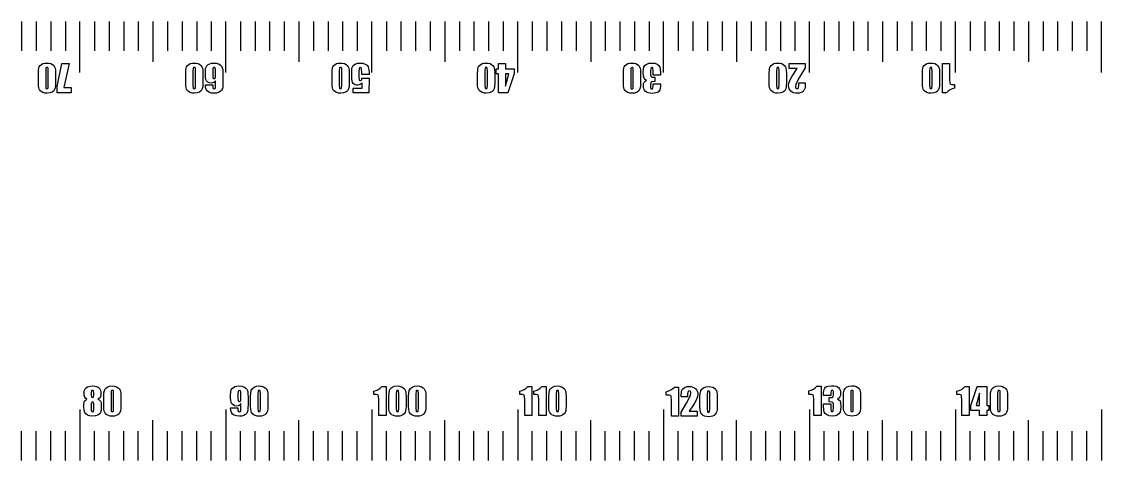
# Model space of a CAD drawing. Header units: metres. Extents: x 0 to 150, y 74 to 105.
# Drawn here: x 76 to 150, y 74.5 to 104.6 of the extents above; entities that cross this region are included whole.
import ezdxf

# ---------------------------------------------------------------- set-up
doc = ezdxf.new("R2010")
doc.units = ezdxf.units.M

msp = doc.modelspace()

# ---------------------------------------------------------------- linework, layer by layer
at = {"layer": '10#2'}
for points in [[(137.729, 100.384, 0.01), (137.729, 101.051, 0.01), (137.735, 101.248, 0.01), (137.754, 101.382, 0.01), (137.792, 101.483, 0.01), (137.856, 101.576, 0.01), (137.942, 101.654, 0.01), (138.044, 101.706, 0.01), (138.16, 101.736, 0.01), (138.29, 101.746, 0.01), (138.454, 101.735, 0.01), (138.587, 101.704, 0.01), (138.694, 101.651, 0.01), (138.776, 101.575, 0.01), (138.837, 101.485, 0.01), (138.876, 101.39, 0.01), (138.899, 101.265, 0.01), (138.906, 101.082, 0.01), (138.906, 100.384, 0.01), (138.894, 100.143, 0.01), (138.859, 99.972, 0.01), (138.788, 99.848, 0.01), (138.67, 99.752, 0.01), (138.513, 99.69, 0.01), (138.327, 99.669, 0.01), (138.171, 99.683, 0.01), (138.033, 99.726, 0.01), (137.919, 99.79, 0.01), (137.839, 99.867, 0.01), (137.785, 99.955, 0.01), (137.752, 100.053, 0.01), (137.735, 100.188, 0.01), (137.729, 100.384, 0.01)], [(138.228, 100.216, 0.01), (138.243, 100.017, 0.01), (138.269, 99.987, 0.01), (138.316, 99.977, 0.01), (138.362, 99.987, 0.01), (138.389, 100.019, 0.01), (138.407, 100.216, 0.01), (138.407, 101.192, 0.01), (138.39, 101.402, 0.01), (138.364, 101.429, 0.01), (138.318, 101.438, 0.01), (138.272, 101.427, 0.01), (138.245, 101.396, 0.01), (138.228, 101.207, 0.01), (138.228, 100.216, 0.01)], [(139.1, 99.707, 0.01), (139.1, 101.707, 0.01), (139.599, 101.707, 0.01), (139.599, 100.635, 0.01), (139.61, 100.356, 0.01), (139.631, 100.315, 0.01), (139.671, 100.285, 0.01), (139.752, 100.267, 0.01), (139.894, 100.261, 0.01), (139.944, 100.261, 0.01), (139.944, 100.027, 0.01), (139.774, 99.978, 0.01), (139.625, 99.908, 0.01), (139.499, 99.818, 0.01), (139.394, 99.707, 0.01), (139.1, 99.707, 0.01)]]:
    msp.add_polyline3d(points, dxfattribs=at)
at = {"layer": '100'}
for points in [[(100.973, 79.559, 0.01), (100.973, 77.559, 0.01), (100.474, 77.559, 0.01), (100.474, 78.632, 0.01), (100.463, 78.911, 0.01), (100.442, 78.952, 0.01), (100.402, 78.982, 0.01), (100.321, 79, 0.01), (100.179, 79.006, 0.01), (100.129, 79.006, 0.01), (100.129, 79.239, 0.01), (100.299, 79.288, 0.01), (100.448, 79.358, 0.01), (100.574, 79.449, 0.01), (100.679, 79.559, 0.01), (100.973, 79.559, 0.01)], [(102.344, 78.882, 0.01), (102.344, 78.215, 0.01), (102.338, 78.019, 0.01), (102.319, 77.884, 0.01), (102.281, 77.784, 0.01), (102.217, 77.69, 0.01), (102.131, 77.613, 0.01), (102.029, 77.561, 0.01), (101.913, 77.531, 0.01), (101.783, 77.521, 0.01), (101.619, 77.531, 0.01), (101.486, 77.563, 0.01), (101.379, 77.615, 0.01), (101.297, 77.692, 0.01), (101.236, 77.782, 0.01), (101.197, 77.876, 0.01), (101.174, 78.002, 0.01), (101.167, 78.185, 0.01), (101.167, 78.882, 0.01), (101.179, 79.123, 0.01), (101.214, 79.295, 0.01), (101.286, 79.419, 0.01), (101.403, 79.515, 0.01), (101.56, 79.577, 0.01), (101.746, 79.598, 0.01), (101.902, 79.583, 0.01), (102.04, 79.54, 0.01), (102.154, 79.477, 0.01), (102.234, 79.4, 0.01), (102.288, 79.312, 0.01), (102.321, 79.214, 0.01), (102.338, 79.079, 0.01), (102.344, 78.882, 0.01)], [(101.845, 79.05, 0.01), (101.83, 79.25, 0.01), (101.804, 79.28, 0.01), (101.757, 79.29, 0.01), (101.711, 79.279, 0.01), (101.684, 79.248, 0.01), (101.666, 79.05, 0.01), (101.666, 78.075, 0.01), (101.683, 77.865, 0.01), (101.709, 77.838, 0.01), (101.755, 77.829, 0.01), (101.801, 77.839, 0.01), (101.828, 77.871, 0.01), (101.845, 78.06, 0.01), (101.845, 79.05, 0.01)], [(103.701, 78.882, 0.01), (103.701, 78.215, 0.01), (103.694, 78.019, 0.01), (103.676, 77.884, 0.01), (103.638, 77.784, 0.01), (103.573, 77.69, 0.01), (103.487, 77.613, 0.01), (103.386, 77.561, 0.01), (103.269, 77.531, 0.01), (103.14, 77.521, 0.01), (102.976, 77.531, 0.01), (102.842, 77.563, 0.01), (102.735, 77.615, 0.01), (102.653, 77.692, 0.01), (102.593, 77.782, 0.01), (102.553, 77.876, 0.01), (102.531, 78.002, 0.01), (102.523, 78.185, 0.01), (102.523, 78.882, 0.01), (102.535, 79.123, 0.01), (102.571, 79.295, 0.01), (102.642, 79.419, 0.01), (102.76, 79.515, 0.01), (102.916, 79.577, 0.01), (103.103, 79.598, 0.01), (103.258, 79.583, 0.01), (103.397, 79.54, 0.01), (103.51, 79.477, 0.01), (103.591, 79.4, 0.01), (103.645, 79.312, 0.01), (103.678, 79.214, 0.01), (103.695, 79.079, 0.01), (103.701, 78.882, 0.01)], [(103.202, 79.05, 0.01), (103.186, 79.25, 0.01), (103.16, 79.28, 0.01), (103.114, 79.29, 0.01), (103.068, 79.279, 0.01), (103.04, 79.248, 0.01), (103.022, 79.05, 0.01), (103.022, 78.075, 0.01), (103.039, 77.865, 0.01), (103.065, 77.838, 0.01), (103.111, 77.829, 0.01), (103.157, 77.839, 0.01), (103.184, 77.871, 0.01), (103.202, 78.06, 0.01), (103.202, 79.05, 0.01)]]:
    msp.add_polyline3d(points, dxfattribs=at)
at = {"layer": '110'}
for points in [[(110.978, 79.559, 0.01), (110.978, 77.559, 0.01), (110.479, 77.559, 0.01), (110.479, 78.632, 0.01), (110.468, 78.911, 0.01), (110.447, 78.952, 0.01), (110.406, 78.982, 0.01), (110.326, 79, 0.01), (110.183, 79.006, 0.01), (110.134, 79.006, 0.01), (110.134, 79.239, 0.01), (110.304, 79.288, 0.01), (110.452, 79.358, 0.01), (110.579, 79.449, 0.01), (110.684, 79.559, 0.01), (110.978, 79.559, 0.01)], [(111.941, 79.559, 0.01), (111.941, 77.559, 0.01), (111.442, 77.559, 0.01), (111.442, 78.632, 0.01), (111.431, 78.911, 0.01), (111.41, 78.952, 0.01), (111.37, 78.982, 0.01), (111.289, 79, 0.01), (111.147, 79.006, 0.01), (111.098, 79.006, 0.01), (111.098, 79.239, 0.01), (111.268, 79.288, 0.01), (111.416, 79.358, 0.01), (111.542, 79.449, 0.01), (111.647, 79.559, 0.01), (111.941, 79.559, 0.01)], [(113.312, 78.882, 0.01), (113.312, 78.215, 0.01), (113.306, 78.019, 0.01), (113.288, 77.884, 0.01), (113.25, 77.784, 0.01), (113.185, 77.69, 0.01), (113.099, 77.613, 0.01), (112.997, 77.561, 0.01), (112.881, 77.531, 0.01), (112.752, 77.521, 0.01), (112.588, 77.531, 0.01), (112.454, 77.563, 0.01), (112.347, 77.615, 0.01), (112.265, 77.692, 0.01), (112.205, 77.782, 0.01), (112.165, 77.876, 0.01), (112.143, 78.002, 0.01), (112.135, 78.185, 0.01), (112.135, 78.882, 0.01), (112.147, 79.123, 0.01), (112.183, 79.295, 0.01), (112.254, 79.419, 0.01), (112.372, 79.515, 0.01), (112.528, 79.577, 0.01), (112.715, 79.598, 0.01), (112.87, 79.583, 0.01), (113.009, 79.54, 0.01), (113.122, 79.477, 0.01), (113.203, 79.4, 0.01), (113.256, 79.312, 0.01), (113.29, 79.214, 0.01), (113.307, 79.079, 0.01), (113.312, 78.882, 0.01)], [(112.813, 79.05, 0.01), (112.798, 79.25, 0.01), (112.772, 79.28, 0.01), (112.726, 79.29, 0.01), (112.68, 79.279, 0.01), (112.652, 79.248, 0.01), (112.634, 79.05, 0.01), (112.634, 78.075, 0.01), (112.651, 77.865, 0.01), (112.677, 77.838, 0.01), (112.723, 77.829, 0.01), (112.769, 77.839, 0.01), (112.796, 77.871, 0.01), (112.813, 78.06, 0.01), (112.813, 79.05, 0.01)]]:
    msp.add_polyline3d(points, dxfattribs=at)
at = {"layer": '120'}
for points in [[(121.027, 79.521, 0.01), (121.027, 77.521, 0.01), (120.528, 77.521, 0.01), (120.528, 78.593, 0.01), (120.517, 78.873, 0.01), (120.496, 78.914, 0.01), (120.456, 78.944, 0.01), (120.375, 78.962, 0.01), (120.233, 78.968, 0.01), (120.183, 78.968, 0.01), (120.183, 79.201, 0.01), (120.353, 79.25, 0.01), (120.502, 79.32, 0.01), (120.628, 79.41, 0.01), (120.733, 79.521, 0.01), (121.027, 79.521, 0.01)], [(122.297, 77.862, 0.01), (122.297, 77.521, 0.01), (121.199, 77.521, 0.01), (121.199, 77.807, 0.01), (121.588, 78.452, 0.01), (121.779, 78.794, 0.01), (121.848, 78.963, 0.01), (121.871, 79.09, 0.01), (121.864, 79.161, 0.01), (121.843, 79.212, 0.01), (121.808, 79.242, 0.01), (121.758, 79.252, 0.01), (121.709, 79.241, 0.01), (121.674, 79.207, 0.01), (121.653, 79.141, 0.01), (121.646, 79.031, 0.01), (121.646, 78.84, 0.01), (121.199, 78.84, 0.01), (121.199, 78.913, 0.01), (121.216, 79.178, 0.01), (121.246, 79.275, 0.01), (121.301, 79.369, 0.01), (121.379, 79.452, 0.01), (121.478, 79.511, 0.01), (121.597, 79.547, 0.01), (121.738, 79.559, 0.01), (121.878, 79.55, 0.01), (122, 79.523, 0.01), (122.103, 79.476, 0.01), (122.189, 79.412, 0.01), (122.255, 79.333, 0.01), (122.303, 79.245, 0.01), (122.332, 79.146, 0.01), (122.341, 79.038, 0.01), (122.32, 78.861, 0.01), (122.255, 78.675, 0.01), (122.086, 78.376, 0.01), (121.75, 77.862, 0.01), (122.297, 77.862, 0.01)], [(123.668, 78.844, 0.01), (123.668, 78.177, 0.01), (123.662, 77.981, 0.01), (123.643, 77.846, 0.01), (123.605, 77.746, 0.01), (123.541, 77.652, 0.01), (123.455, 77.575, 0.01), (123.353, 77.522, 0.01), (123.237, 77.493, 0.01), (123.107, 77.483, 0.01), (122.943, 77.493, 0.01), (122.809, 77.524, 0.01), (122.703, 77.577, 0.01), (122.62, 77.653, 0.01), (122.56, 77.743, 0.01), (122.52, 77.838, 0.01), (122.498, 77.964, 0.01), (122.491, 78.146, 0.01), (122.491, 78.844, 0.01), (122.503, 79.085, 0.01), (122.538, 79.257, 0.01), (122.609, 79.38, 0.01), (122.727, 79.477, 0.01), (122.884, 79.539, 0.01), (123.07, 79.559, 0.01), (123.226, 79.545, 0.01), (123.364, 79.502, 0.01), (123.477, 79.438, 0.01), (123.558, 79.362, 0.01), (123.612, 79.274, 0.01), (123.645, 79.175, 0.01), (123.662, 79.041, 0.01), (123.668, 78.844, 0.01)], [(123.169, 79.012, 0.01), (123.154, 79.212, 0.01), (123.128, 79.242, 0.01), (123.081, 79.252, 0.01), (123.035, 79.241, 0.01), (123.008, 79.209, 0.01), (122.99, 79.012, 0.01), (122.99, 78.036, 0.01), (123.007, 77.826, 0.01), (123.033, 77.799, 0.01), (123.079, 77.79, 0.01), (123.125, 77.801, 0.01), (123.152, 77.832, 0.01), (123.169, 78.021, 0.01), (123.169, 79.012, 0.01)]]:
    msp.add_polyline3d(points, dxfattribs=at)
at = {"layer": '130'}
for points in [[(130.786, 79.57, 0.01), (130.786, 77.57, 0.01), (130.287, 77.57, 0.01), (130.287, 78.642, 0.01), (130.276, 78.922, 0.01), (130.255, 78.963, 0.01), (130.214, 78.993, 0.01), (130.134, 79.011, 0.01), (129.991, 79.017, 0.01), (129.942, 79.017, 0.01), (129.942, 79.25, 0.01), (130.112, 79.299, 0.01), (130.26, 79.369, 0.01), (130.387, 79.459, 0.01), (130.492, 79.57, 0.01), (130.786, 79.57, 0.01)], [(131.917, 78.704, 0.01), (132.016, 78.653, 0.01), (132.087, 78.578, 0.01), (132.128, 78.432, 0.01), (132.142, 78.17, 0.01), (132.129, 77.958, 0.01), (132.088, 77.799, 0.01), (132.014, 77.684, 0.01), (131.9, 77.599, 0.01), (131.748, 77.548, 0.01), (131.558, 77.531, 0.01), (131.346, 77.551, 0.01), (131.185, 77.61, 0.01), (131.073, 77.699, 0.01), (131.007, 77.805, 0.01), (130.976, 77.963, 0.01), (130.965, 78.206, 0.01), (130.965, 78.364, 0.01), (131.464, 78.364, 0.01), (131.464, 78.04, 0.01), (131.479, 77.875, 0.01), (131.504, 77.848, 0.01), (131.548, 77.839, 0.01), (131.596, 77.851, 0.01), (131.625, 77.884, 0.01), (131.643, 78.116, 0.01), (131.643, 78.254, 0.01), (131.637, 78.354, 0.01), (131.617, 78.423, 0.01), (131.585, 78.467, 0.01), (131.541, 78.492, 0.01), (131.344, 78.511, 0.01), (131.344, 78.802, 0.01), (131.564, 78.815, 0.01), (131.6, 78.837, 0.01), (131.625, 78.875, 0.01), (131.643, 79.018, 0.01), (131.643, 79.129, 0.01), (131.638, 79.216, 0.01), (131.621, 79.267, 0.01), (131.594, 79.292, 0.01), (131.554, 79.301, 0.01), (131.51, 79.292, 0.01), (131.483, 79.266, 0.01), (131.464, 79.116, 0.01), (131.464, 78.951, 0.01), (130.965, 78.951, 0.01), (130.965, 79.122, 0.01), (130.973, 79.253, 0.01), (130.998, 79.362, 0.01), (131.039, 79.447, 0.01), (131.096, 79.509, 0.01), (131.171, 79.553, 0.01), (131.265, 79.584, 0.01), (131.512, 79.61, 0.01), (131.676, 79.601, 0.01), (131.812, 79.575, 0.01), (131.918, 79.531, 0.01), (131.996, 79.47, 0.01), (132.052, 79.394, 0.01), (132.092, 79.304, 0.01), (132.116, 79.2, 0.01), (132.124, 79.083, 0.01), (132.112, 78.938, 0.01), (132.078, 78.84, 0.01), (132.015, 78.769, 0.01), (131.917, 78.704, 0.01)], [(133.499, 78.893, 0.01), (133.499, 78.226, 0.01), (133.492, 78.03, 0.01), (133.474, 77.895, 0.01), (133.436, 77.795, 0.01), (133.371, 77.701, 0.01), (133.285, 77.624, 0.01), (133.184, 77.571, 0.01), (133.067, 77.542, 0.01), (132.938, 77.532, 0.01), (132.774, 77.542, 0.01), (132.64, 77.573, 0.01), (132.533, 77.626, 0.01), (132.451, 77.702, 0.01), (132.391, 77.792, 0.01), (132.351, 77.887, 0.01), (132.329, 78.013, 0.01), (132.321, 78.195, 0.01), (132.321, 78.893, 0.01), (132.333, 79.134, 0.01), (132.369, 79.306, 0.01), (132.44, 79.429, 0.01), (132.558, 79.526, 0.01), (132.714, 79.588, 0.01), (132.901, 79.608, 0.01), (133.056, 79.594, 0.01), (133.195, 79.551, 0.01), (133.308, 79.487, 0.01), (133.389, 79.411, 0.01), (133.442, 79.323, 0.01), (133.476, 79.224, 0.01), (133.493, 79.09, 0.01), (133.499, 78.893, 0.01)], [(132.999, 79.061, 0.01), (132.984, 79.261, 0.01), (132.958, 79.291, 0.01), (132.912, 79.301, 0.01), (132.866, 79.29, 0.01), (132.838, 79.258, 0.01), (132.82, 79.061, 0.01), (132.82, 78.085, 0.01), (132.837, 77.875, 0.01), (132.863, 77.848, 0.01), (132.909, 77.839, 0.01), (132.955, 77.85, 0.01), (132.982, 77.881, 0.01), (132.999, 78.07, 0.01), (132.999, 79.061, 0.01)]]:
    msp.add_polyline3d(points, dxfattribs=at)
at = {"layer": '140'}
for points in [[(140.933, 79.559, 0.01), (140.933, 77.559, 0.01), (140.434, 77.559, 0.01), (140.434, 78.632, 0.01), (140.422, 78.911, 0.01), (140.402, 78.952, 0.01), (140.361, 78.982, 0.01), (140.281, 79, 0.01), (140.138, 79.006, 0.01), (140.089, 79.006, 0.01), (140.089, 79.239, 0.01), (140.259, 79.288, 0.01), (140.407, 79.358, 0.01), (140.534, 79.449, 0.01), (140.639, 79.559, 0.01), (140.933, 79.559, 0.01)], [(142.145, 79.559, 0.01), (142.145, 78.252, 0.01), (142.287, 78.252, 0.01), (142.287, 77.912, 0.01), (142.145, 77.912, 0.01), (142.145, 77.559, 0.01), (141.645, 77.559, 0.01), (141.645, 77.912, 0.01), (141.052, 77.912, 0.01), (141.052, 78.252, 0.01), (141.484, 79.559, 0.01), (142.145, 79.559, 0.01)], [(143.568, 78.882, 0.01), (143.568, 78.215, 0.01), (143.561, 78.019, 0.01), (143.543, 77.884, 0.01), (143.505, 77.784, 0.01), (143.44, 77.69, 0.01), (143.355, 77.613, 0.01), (143.253, 77.561, 0.01), (143.136, 77.531, 0.01), (143.007, 77.521, 0.01), (142.843, 77.531, 0.01), (142.709, 77.563, 0.01), (142.603, 77.615, 0.01), (142.52, 77.692, 0.01), (142.46, 77.782, 0.01), (142.42, 77.876, 0.01), (142.398, 78.002, 0.01), (142.39, 78.185, 0.01), (142.39, 78.882, 0.01), (142.402, 79.123, 0.01), (142.438, 79.295, 0.01), (142.509, 79.419, 0.01), (142.627, 79.515, 0.01), (142.783, 79.577, 0.01), (142.97, 79.598, 0.01), (143.125, 79.583, 0.01), (143.264, 79.54, 0.01), (143.377, 79.477, 0.01), (143.458, 79.4, 0.01), (143.512, 79.312, 0.01), (143.545, 79.214, 0.01), (143.562, 79.079, 0.01), (143.568, 78.882, 0.01)], [(143.069, 79.05, 0.01), (143.053, 79.25, 0.01), (143.027, 79.28, 0.01), (142.981, 79.29, 0.01), (142.935, 79.279, 0.01), (142.907, 79.248, 0.01), (142.889, 79.05, 0.01), (142.889, 78.075, 0.01), (142.906, 77.865, 0.01), (142.933, 77.838, 0.01), (142.978, 77.829, 0.01), (143.024, 77.839, 0.01), (143.051, 77.871, 0.01), (143.069, 78.06, 0.01), (143.069, 79.05, 0.01)], [(141.645, 78.252, 0.01), (141.645, 79.104, 0.01), (141.425, 78.252, 0.01), (141.645, 78.252, 0.01)]]:
    msp.add_polyline3d(points, dxfattribs=at)
at = {"layer": '20'}
for points in [[(127.236, 100.384, 0.01), (127.236, 101.051, 0.01), (127.243, 101.248, 0.01), (127.261, 101.382, 0.01), (127.299, 101.483, 0.01), (127.364, 101.576, 0.01), (127.45, 101.654, 0.01), (127.551, 101.706, 0.01), (127.668, 101.736, 0.01), (127.797, 101.746, 0.01), (127.961, 101.735, 0.01), (128.095, 101.704, 0.01), (128.202, 101.651, 0.01), (128.284, 101.575, 0.01), (128.344, 101.485, 0.01), (128.384, 101.39, 0.01), (128.406, 101.265, 0.01), (128.414, 101.082, 0.01), (128.414, 100.384, 0.01), (128.402, 100.143, 0.01), (128.366, 99.972, 0.01), (128.295, 99.848, 0.01), (128.177, 99.752, 0.01), (128.021, 99.69, 0.01), (127.834, 99.669, 0.01), (127.679, 99.683, 0.01), (127.54, 99.726, 0.01), (127.427, 99.79, 0.01), (127.346, 99.867, 0.01), (127.292, 99.955, 0.01), (127.259, 100.053, 0.01), (127.242, 100.188, 0.01), (127.236, 100.384, 0.01)], [(127.736, 100.216, 0.01), (127.751, 100.017, 0.01), (127.777, 99.987, 0.01), (127.823, 99.977, 0.01), (127.869, 99.987, 0.01), (127.897, 100.019, 0.01), (127.915, 100.216, 0.01), (127.915, 101.192, 0.01), (127.898, 101.402, 0.01), (127.872, 101.429, 0.01), (127.826, 101.438, 0.01), (127.78, 101.427, 0.01), (127.753, 101.396, 0.01), (127.736, 101.207, 0.01), (127.736, 100.216, 0.01)], [(128.608, 101.366, 0.01), (128.608, 101.707, 0.01), (129.706, 101.707, 0.01), (129.706, 101.422, 0.01), (129.317, 100.776, 0.01), (129.126, 100.434, 0.01), (129.057, 100.265, 0.01), (129.034, 100.138, 0.01), (129.04, 100.067, 0.01), (129.061, 100.017, 0.01), (129.096, 99.987, 0.01), (129.146, 99.977, 0.01), (129.196, 99.988, 0.01), (129.231, 100.021, 0.01), (129.252, 100.087, 0.01), (129.259, 100.198, 0.01), (129.259, 100.388, 0.01), (129.706, 100.388, 0.01), (129.706, 100.315, 0.01), (129.689, 100.05, 0.01), (129.659, 99.954, 0.01), (129.603, 99.859, 0.01), (129.525, 99.777, 0.01), (129.427, 99.717, 0.01), (129.307, 99.681, 0.01), (129.166, 99.669, 0.01), (129.026, 99.678, 0.01), (128.905, 99.706, 0.01), (128.801, 99.752, 0.01), (128.716, 99.817, 0.01), (128.649, 99.895, 0.01), (128.601, 99.984, 0.01), (128.573, 100.082, 0.01), (128.563, 100.19, 0.01), (128.585, 100.367, 0.01), (128.649, 100.553, 0.01), (128.818, 100.852, 0.01), (129.155, 101.366, 0.01), (128.608, 101.366, 0.01)]]:
    msp.add_polyline3d(points, dxfattribs=at)
at = {"layer": '30'}
for points in [[(117.242, 100.383, 0.01), (117.242, 101.05, 0.01), (117.249, 101.246, 0.01), (117.267, 101.381, 0.01), (117.305, 101.481, 0.01), (117.37, 101.575, 0.01), (117.455, 101.653, 0.01), (117.557, 101.705, 0.01), (117.674, 101.734, 0.01), (117.803, 101.744, 0.01), (117.967, 101.734, 0.01), (118.101, 101.703, 0.01), (118.207, 101.65, 0.01), (118.29, 101.574, 0.01), (118.35, 101.484, 0.01), (118.39, 101.389, 0.01), (118.412, 101.264, 0.01), (118.42, 101.081, 0.01), (118.42, 100.383, 0.01), (118.408, 100.142, 0.01), (118.372, 99.97, 0.01), (118.301, 99.847, 0.01), (118.183, 99.75, 0.01), (118.027, 99.688, 0.01), (117.84, 99.668, 0.01), (117.685, 99.682, 0.01), (117.546, 99.725, 0.01), (117.433, 99.789, 0.01), (117.352, 99.865, 0.01), (117.298, 99.953, 0.01), (117.265, 100.052, 0.01), (117.248, 100.187, 0.01), (117.242, 100.383, 0.01)], [(117.741, 100.215, 0.01), (117.757, 100.015, 0.01), (117.783, 99.985, 0.01), (117.829, 99.975, 0.01), (117.875, 99.986, 0.01), (117.903, 100.018, 0.01), (117.921, 100.215, 0.01), (117.921, 101.191, 0.01), (117.904, 101.401, 0.01), (117.877, 101.428, 0.01), (117.832, 101.437, 0.01), (117.786, 101.426, 0.01), (117.759, 101.395, 0.01), (117.741, 101.206, 0.01), (117.741, 100.215, 0.01)], [(118.824, 100.573, 0.01), (118.724, 100.623, 0.01), (118.654, 100.698, 0.01), (118.613, 100.844, 0.01), (118.599, 101.107, 0.01), (118.612, 101.318, 0.01), (118.653, 101.477, 0.01), (118.727, 101.593, 0.01), (118.841, 101.677, 0.01), (118.993, 101.728, 0.01), (119.183, 101.746, 0.01), (119.395, 101.726, 0.01), (119.556, 101.666, 0.01), (119.668, 101.577, 0.01), (119.733, 101.471, 0.01), (119.765, 101.313, 0.01), (119.776, 101.07, 0.01), (119.776, 100.912, 0.01), (119.277, 100.912, 0.01), (119.277, 101.237, 0.01), (119.262, 101.401, 0.01), (119.237, 101.428, 0.01), (119.193, 101.437, 0.01), (119.145, 101.426, 0.01), (119.116, 101.392, 0.01), (119.098, 101.16, 0.01), (119.098, 101.022, 0.01), (119.104, 100.922, 0.01), (119.124, 100.854, 0.01), (119.156, 100.81, 0.01), (119.2, 100.784, 0.01), (119.397, 100.765, 0.01), (119.397, 100.474, 0.01), (119.177, 100.461, 0.01), (119.141, 100.439, 0.01), (119.116, 100.401, 0.01), (119.098, 100.258, 0.01), (119.098, 100.147, 0.01), (119.103, 100.06, 0.01), (119.119, 100.009, 0.01), (119.147, 99.984, 0.01), (119.187, 99.975, 0.01), (119.23, 99.984, 0.01), (119.258, 100.01, 0.01), (119.277, 100.161, 0.01), (119.277, 100.325, 0.01), (119.776, 100.325, 0.01), (119.776, 100.154, 0.01), (119.768, 100.023, 0.01), (119.743, 99.914, 0.01), (119.702, 99.829, 0.01), (119.645, 99.767, 0.01), (119.57, 99.723, 0.01), (119.476, 99.692, 0.01), (119.229, 99.666, 0.01), (119.065, 99.675, 0.01), (118.929, 99.701, 0.01), (118.823, 99.745, 0.01), (118.745, 99.806, 0.01), (118.689, 99.882, 0.01), (118.649, 99.973, 0.01), (118.625, 100.076, 0.01), (118.617, 100.194, 0.01), (118.629, 100.338, 0.01), (118.663, 100.436, 0.01), (118.726, 100.508, 0.01), (118.824, 100.573, 0.01)]]:
    msp.add_polyline3d(points, dxfattribs=at)
at = {"layer": '40'}
for points in [[(107.248, 100.384, 0.01), (107.248, 101.051, 0.01), (107.255, 101.248, 0.01), (107.273, 101.382, 0.01), (107.311, 101.483, 0.01), (107.376, 101.576, 0.01), (107.462, 101.654, 0.01), (107.563, 101.706, 0.01), (107.68, 101.736, 0.01), (107.809, 101.746, 0.01), (107.973, 101.735, 0.01), (108.107, 101.704, 0.01), (108.214, 101.651, 0.01), (108.296, 101.575, 0.01), (108.356, 101.485, 0.01), (108.396, 101.39, 0.01), (108.418, 101.265, 0.01), (108.426, 101.082, 0.01), (108.426, 100.384, 0.01), (108.414, 100.143, 0.01), (108.378, 99.972, 0.01), (108.307, 99.848, 0.01), (108.189, 99.752, 0.01), (108.033, 99.69, 0.01), (107.846, 99.669, 0.01), (107.691, 99.683, 0.01), (107.552, 99.726, 0.01), (107.439, 99.79, 0.01), (107.358, 99.867, 0.01), (107.305, 99.955, 0.01), (107.271, 100.053, 0.01), (107.254, 100.188, 0.01), (107.248, 100.384, 0.01)], [(107.748, 100.216, 0.01), (107.763, 100.017, 0.01), (107.789, 99.987, 0.01), (107.835, 99.977, 0.01), (107.881, 99.987, 0.01), (107.909, 100.019, 0.01), (107.927, 100.216, 0.01), (107.927, 101.192, 0.01), (107.91, 101.402, 0.01), (107.884, 101.429, 0.01), (107.838, 101.438, 0.01), (107.792, 101.427, 0.01), (107.765, 101.396, 0.01), (107.748, 101.207, 0.01), (107.748, 100.216, 0.01)], [(108.672, 99.707, 0.01), (108.672, 101.014, 0.01), (108.53, 101.014, 0.01), (108.53, 101.355, 0.01), (108.672, 101.355, 0.01), (108.672, 101.707, 0.01), (109.171, 101.707, 0.01), (109.171, 101.355, 0.01), (109.764, 101.355, 0.01), (109.764, 101.014, 0.01), (109.332, 99.707, 0.01), (108.672, 99.707, 0.01)], [(109.171, 101.014, 0.01), (109.171, 100.163, 0.01), (109.391, 101.014, 0.01), (109.171, 101.014, 0.01)]]:
    msp.add_polyline3d(points, dxfattribs=at)
at = {"layer": '50'}
for points in [[(97.274, 100.384, 0.01), (97.274, 101.051, 0.01), (97.28, 101.248, 0.01), (97.298, 101.382, 0.01), (97.336, 101.483, 0.01), (97.401, 101.576, 0.01), (97.487, 101.654, 0.01), (97.589, 101.706, 0.01), (97.705, 101.736, 0.01), (97.835, 101.746, 0.01), (97.999, 101.735, 0.01), (98.132, 101.704, 0.01), (98.239, 101.651, 0.01), (98.321, 101.575, 0.01), (98.382, 101.485, 0.01), (98.421, 101.39, 0.01), (98.444, 101.265, 0.01), (98.451, 101.082, 0.01), (98.451, 100.384, 0.01), (98.439, 100.143, 0.01), (98.403, 99.972, 0.01), (98.332, 99.848, 0.01), (98.214, 99.752, 0.01), (98.058, 99.69, 0.01), (97.872, 99.669, 0.01), (97.716, 99.683, 0.01), (97.578, 99.726, 0.01), (97.464, 99.79, 0.01), (97.384, 99.867, 0.01), (97.33, 99.955, 0.01), (97.297, 100.053, 0.01), (97.279, 100.188, 0.01), (97.274, 100.384, 0.01)], [(97.773, 100.216, 0.01), (97.788, 100.017, 0.01), (97.814, 99.987, 0.01), (97.861, 99.977, 0.01), (97.907, 99.987, 0.01), (97.934, 100.019, 0.01), (97.952, 100.216, 0.01), (97.952, 101.192, 0.01), (97.935, 101.402, 0.01), (97.909, 101.429, 0.01), (97.863, 101.438, 0.01), (97.817, 101.427, 0.01), (97.79, 101.396, 0.01), (97.773, 101.207, 0.01), (97.773, 100.216, 0.01)], [(98.719, 99.707, 0.01), (98.719, 100.027, 0.01), (99.338, 100.027, 0.01), (99.338, 100.367, 0.01), (99.276, 100.307, 0.01), (99.205, 100.264, 0.01), (99.126, 100.238, 0.01), (99.039, 100.23, 0.01), (98.942, 100.237, 0.01), (98.858, 100.259, 0.01), (98.786, 100.295, 0.01), (98.727, 100.345, 0.01), (98.681, 100.416, 0.01), (98.648, 100.514, 0.01), (98.628, 100.638, 0.01), (98.622, 100.789, 0.01), (98.622, 101.075, 0.01), (98.642, 101.387, 0.01), (98.674, 101.482, 0.01), (98.729, 101.571, 0.01), (98.809, 101.645, 0.01), (98.915, 101.7, 0.01), (99.047, 101.734, 0.01), (99.206, 101.746, 0.01), (99.387, 101.729, 0.01), (99.546, 101.678, 0.01), (99.671, 101.594, 0.01), (99.754, 101.477, 0.01), (99.801, 101.308, 0.01), (99.816, 101.065, 0.01), (99.816, 100.956, 0.01), (99.317, 100.956, 0.01), (99.317, 101.081, 0.01), (99.303, 101.356, 0.01), (99.273, 101.418, 0.01), (99.21, 101.438, 0.01), (99.15, 101.414, 0.01), (99.125, 101.364, 0.01), (99.121, 101.128, 0.01), (99.121, 100.731, 0.01), (99.126, 100.637, 0.01), (99.144, 100.578, 0.01), (99.175, 100.548, 0.01), (99.222, 100.537, 0.01), (99.28, 100.558, 0.01), (99.31, 100.603, 0.01), (99.317, 100.715, 0.01), (99.811, 100.715, 0.01), (99.79, 99.707, 0.01), (98.719, 99.707, 0.01)]]:
    msp.add_polyline3d(points, dxfattribs=at)
at = {"layer": '60'}
for points in [[(87.247, 100.384, 0.01), (87.247, 101.051, 0.01), (87.253, 101.248, 0.01), (87.272, 101.382, 0.01), (87.31, 101.483, 0.01), (87.374, 101.576, 0.01), (87.46, 101.654, 0.01), (87.562, 101.706, 0.01), (87.678, 101.736, 0.01), (87.808, 101.746, 0.01), (87.972, 101.735, 0.01), (88.105, 101.704, 0.01), (88.212, 101.651, 0.01), (88.294, 101.575, 0.01), (88.355, 101.485, 0.01), (88.395, 101.39, 0.01), (88.417, 101.265, 0.01), (88.424, 101.082, 0.01), (88.424, 100.384, 0.01), (88.412, 100.143, 0.01), (88.377, 99.972, 0.01), (88.306, 99.848, 0.01), (88.188, 99.752, 0.01), (88.031, 99.69, 0.01), (87.845, 99.669, 0.01), (87.689, 99.683, 0.01), (87.551, 99.726, 0.01), (87.437, 99.79, 0.01), (87.357, 99.867, 0.01), (87.303, 99.955, 0.01), (87.27, 100.053, 0.01), (87.253, 100.188, 0.01), (87.247, 100.384, 0.01)], [(87.746, 100.216, 0.01), (87.761, 100.017, 0.01), (87.787, 99.987, 0.01), (87.834, 99.977, 0.01), (87.88, 99.987, 0.01), (87.907, 100.019, 0.01), (87.925, 100.216, 0.01), (87.925, 101.192, 0.01), (87.908, 101.402, 0.01), (87.882, 101.429, 0.01), (87.836, 101.438, 0.01), (87.79, 101.427, 0.01), (87.763, 101.396, 0.01), (87.746, 101.207, 0.01), (87.746, 100.216, 0.01)], [(88.596, 100.238, 0.01), (89.095, 100.238, 0.01), (89.098, 100.062, 0.01), (89.128, 100.001, 0.01), (89.2, 99.977, 0.01), (89.263, 100, 0.01), (89.291, 100.061, 0.01), (89.295, 100.21, 0.01), (89.295, 100.529, 0.01), (89.248, 100.458, 0.01), (89.183, 100.408, 0.01), (89.1, 100.378, 0.01), (89, 100.368, 0.01), (88.871, 100.387, 0.01), (88.758, 100.442, 0.01), (88.672, 100.524, 0.01), (88.624, 100.62, 0.01), (88.603, 100.742, 0.01), (88.596, 100.901, 0.01), (88.596, 101.06, 0.01), (88.612, 101.372, 0.01), (88.641, 101.471, 0.01), (88.698, 101.562, 0.01), (88.781, 101.639, 0.01), (88.889, 101.697, 0.01), (89.021, 101.733, 0.01), (89.173, 101.746, 0.01), (89.356, 101.732, 0.01), (89.503, 101.69, 0.01), (89.616, 101.622, 0.01), (89.701, 101.53, 0.01), (89.756, 101.423, 0.01), (89.782, 101.311, 0.01), (89.794, 100.865, 0.01), (89.794, 100.588, 0.01), (89.784, 100.111, 0.01), (89.757, 99.993, 0.01), (89.698, 99.883, 0.01), (89.609, 99.789, 0.01), (89.492, 99.721, 0.01), (89.352, 99.681, 0.01), (89.191, 99.668, 0.01), (89, 99.685, 0.01), (88.847, 99.736, 0.01), (88.731, 99.817, 0.01), (88.654, 99.927, 0.01), (88.61, 100.067, 0.01), (88.596, 100.238, 0.01)], [(89.095, 100.862, 0.01), (89.101, 100.773, 0.01), (89.118, 100.716, 0.01), (89.149, 100.687, 0.01), (89.195, 100.677, 0.01), (89.24, 100.686, 0.01), (89.271, 100.715, 0.01), (89.289, 100.77, 0.01), (89.295, 100.862, 0.01), (89.295, 101.224, 0.01), (89.289, 101.334, 0.01), (89.272, 101.397, 0.01), (89.242, 101.428, 0.01), (89.196, 101.438, 0.01), (89.13, 101.406, 0.01), (89.104, 101.348, 0.01), (89.095, 101.237, 0.01), (89.095, 100.862, 0.01)]]:
    msp.add_polyline3d(points, dxfattribs=at)
at = {"layer": '70'}
for points in [[(77.15, 100.384, 0.01), (77.15, 101.051, 0.01), (77.157, 101.248, 0.01), (77.175, 101.382, 0.01), (77.213, 101.483, 0.01), (77.278, 101.576, 0.01), (77.364, 101.654, 0.01), (77.465, 101.706, 0.01), (77.582, 101.736, 0.01), (77.711, 101.746, 0.01), (77.875, 101.735, 0.01), (78.009, 101.704, 0.01), (78.116, 101.651, 0.01), (78.198, 101.575, 0.01), (78.258, 101.485, 0.01), (78.298, 101.39, 0.01), (78.32, 101.265, 0.01), (78.328, 101.082, 0.01), (78.328, 100.384, 0.01), (78.316, 100.143, 0.01), (78.28, 99.972, 0.01), (78.209, 99.848, 0.01), (78.091, 99.752, 0.01), (77.935, 99.69, 0.01), (77.748, 99.669, 0.01), (77.593, 99.683, 0.01), (77.454, 99.726, 0.01), (77.341, 99.79, 0.01), (77.26, 99.867, 0.01), (77.207, 99.955, 0.01), (77.173, 100.053, 0.01), (77.156, 100.188, 0.01), (77.15, 100.384, 0.01)], [(77.65, 100.216, 0.01), (77.665, 100.017, 0.01), (77.691, 99.987, 0.01), (77.737, 99.977, 0.01), (77.783, 99.987, 0.01), (77.811, 100.019, 0.01), (77.829, 100.216, 0.01), (77.829, 101.192, 0.01), (77.812, 101.402, 0.01), (77.786, 101.429, 0.01), (77.74, 101.438, 0.01), (77.694, 101.427, 0.01), (77.667, 101.396, 0.01), (77.65, 101.207, 0.01), (77.65, 100.216, 0.01)], [(78.439, 99.707, 0.01), (78.439, 100.143, 0.01), (78.758, 101.707, 0.01), (79.254, 101.707, 0.01), (78.899, 100.067, 0.01), (79.393, 100.067, 0.01), (79.393, 99.707, 0.01), (78.439, 99.707, 0.01)]]:
    msp.add_polyline3d(points, dxfattribs=at)
at = {"layer": '80'}
for points in [[(81.228, 78.694, 0.01), (81.325, 78.639, 0.01), (81.397, 78.561, 0.01), (81.423, 78.502, 0.01), (81.442, 78.412, 0.01), (81.456, 78.14, 0.01), (81.445, 77.93, 0.01), (81.409, 77.783, 0.01), (81.34, 77.679, 0.01), (81.227, 77.595, 0.01), (81.068, 77.54, 0.01), (80.862, 77.521, 0.01), (80.663, 77.539, 0.01), (80.51, 77.592, 0.01), (80.399, 77.673, 0.01), (80.324, 77.778, 0.01), (80.282, 77.933, 0.01), (80.268, 78.165, 0.01), (80.275, 78.335, 0.01), (80.296, 78.48, 0.01), (80.317, 78.544, 0.01), (80.353, 78.6, 0.01), (80.471, 78.694, 0.01), (80.389, 78.752, 0.01), (80.332, 78.835, 0.01), (80.297, 78.945, 0.01), (80.285, 79.082, 0.01), (80.294, 79.203, 0.01), (80.321, 79.307, 0.01), (80.366, 79.396, 0.01), (80.429, 79.469, 0.01), (80.509, 79.525, 0.01), (80.607, 79.565, 0.01), (80.723, 79.59, 0.01), (80.857, 79.598, 0.01), (81.009, 79.589, 0.01), (81.136, 79.563, 0.01), (81.237, 79.521, 0.01), (81.313, 79.461, 0.01), (81.368, 79.385, 0.01), (81.408, 79.294, 0.01), (81.431, 79.189, 0.01), (81.439, 79.069, 0.01), (81.429, 78.93, 0.01), (81.398, 78.836, 0.01), (81.335, 78.765, 0.01), (81.228, 78.694, 0.01)], [(80.947, 79.123, 0.01), (80.929, 79.257, 0.01), (80.903, 79.282, 0.01), (80.861, 79.29, 0.01), (80.82, 79.281, 0.01), (80.794, 79.255, 0.01), (80.777, 79.123, 0.01), (80.777, 78.971, 0.01), (80.797, 78.847, 0.01), (80.823, 78.821, 0.01), (80.863, 78.812, 0.01), (80.905, 78.821, 0.01), (80.93, 78.846, 0.01), (80.947, 78.986, 0.01), (80.947, 79.123, 0.01)], [(82.805, 78.882, 0.01), (82.805, 78.215, 0.01), (82.799, 78.019, 0.01), (82.781, 77.884, 0.01), (82.743, 77.784, 0.01), (82.678, 77.69, 0.01), (82.592, 77.613, 0.01), (82.49, 77.561, 0.01), (82.374, 77.531, 0.01), (82.244, 77.521, 0.01), (82.08, 77.531, 0.01), (81.947, 77.563, 0.01), (81.84, 77.615, 0.01), (81.758, 77.692, 0.01), (81.698, 77.782, 0.01), (81.658, 77.876, 0.01), (81.635, 78.002, 0.01), (81.628, 78.185, 0.01), (81.628, 78.882, 0.01), (81.64, 79.123, 0.01), (81.676, 79.295, 0.01), (81.747, 79.419, 0.01), (81.865, 79.515, 0.01), (82.021, 79.577, 0.01), (82.207, 79.598, 0.01), (82.363, 79.583, 0.01), (82.501, 79.54, 0.01), (82.615, 79.477, 0.01), (82.695, 79.4, 0.01), (82.749, 79.312, 0.01), (82.782, 79.214, 0.01), (82.8, 79.079, 0.01), (82.805, 78.882, 0.01)], [(82.306, 79.05, 0.01), (82.291, 79.25, 0.01), (82.265, 79.28, 0.01), (82.219, 79.29, 0.01), (82.172, 79.279, 0.01), (82.145, 79.248, 0.01), (82.127, 79.05, 0.01), (82.127, 78.075, 0.01), (82.144, 77.865, 0.01), (82.17, 77.838, 0.01), (82.216, 77.829, 0.01), (82.262, 77.839, 0.01), (82.289, 77.871, 0.01), (82.306, 78.06, 0.01), (82.306, 79.05, 0.01)], [(80.957, 78.292, 0.01), (80.951, 78.388, 0.01), (80.934, 78.445, 0.01), (80.904, 78.473, 0.01), (80.86, 78.482, 0.01), (80.817, 78.473, 0.01), (80.789, 78.446, 0.01), (80.772, 78.389, 0.01), (80.767, 78.292, 0.01), (80.767, 78.033, 0.01), (80.773, 77.926, 0.01), (80.791, 77.866, 0.01), (80.822, 77.838, 0.01), (80.867, 77.829, 0.01), (80.912, 77.838, 0.01), (80.939, 77.866, 0.01), (80.957, 78.036, 0.01), (80.957, 78.292, 0.01)]]:
    msp.add_polyline3d(points, dxfattribs=at)
at = {"layer": '90'}
for points in [[(90.327, 78.091, 0.01), (90.826, 78.091, 0.01), (90.829, 77.915, 0.01), (90.86, 77.853, 0.01), (90.932, 77.829, 0.01), (90.995, 77.852, 0.01), (91.023, 77.913, 0.01), (91.026, 78.062, 0.01), (91.026, 78.381, 0.01), (90.979, 78.311, 0.01), (90.915, 78.26, 0.01), (90.831, 78.23, 0.01), (90.73, 78.22, 0.01), (90.601, 78.239, 0.01), (90.488, 78.294, 0.01), (90.402, 78.376, 0.01), (90.355, 78.472, 0.01), (90.334, 78.594, 0.01), (90.327, 78.753, 0.01), (90.327, 78.912, 0.01), (90.343, 79.225, 0.01), (90.373, 79.323, 0.01), (90.429, 79.414, 0.01), (90.511, 79.492, 0.01), (90.621, 79.55, 0.01), (90.753, 79.586, 0.01), (90.905, 79.598, 0.01), (91.087, 79.584, 0.01), (91.233, 79.542, 0.01), (91.347, 79.474, 0.01), (91.432, 79.382, 0.01), (91.488, 79.275, 0.01), (91.514, 79.163, 0.01), (91.525, 78.718, 0.01), (91.525, 78.44, 0.01), (91.515, 77.963, 0.01), (91.488, 77.846, 0.01), (91.429, 77.735, 0.01), (91.34, 77.641, 0.01), (91.223, 77.574, 0.01), (91.083, 77.533, 0.01), (90.923, 77.52, 0.01), (90.731, 77.537, 0.01), (90.578, 77.588, 0.01), (90.463, 77.67, 0.01), (90.385, 77.779, 0.01), (90.341, 77.919, 0.01), (90.327, 78.091, 0.01)], [(90.826, 78.714, 0.01), (90.834, 78.613, 0.01), (90.858, 78.559, 0.01), (90.926, 78.529, 0.01), (90.971, 78.539, 0.01), (91.002, 78.567, 0.01), (91.02, 78.623, 0.01), (91.026, 78.714, 0.01), (91.026, 79.076, 0.01), (91.02, 79.186, 0.01), (91.003, 79.249, 0.01), (90.972, 79.28, 0.01), (90.927, 79.29, 0.01), (90.86, 79.259, 0.01), (90.834, 79.2, 0.01), (90.826, 79.089, 0.01), (90.826, 78.714, 0.01)], [(92.874, 78.882, 0.01), (92.874, 78.215, 0.01), (92.868, 78.019, 0.01), (92.849, 77.884, 0.01), (92.811, 77.784, 0.01), (92.747, 77.69, 0.01), (92.661, 77.613, 0.01), (92.559, 77.561, 0.01), (92.442, 77.531, 0.01), (92.313, 77.521, 0.01), (92.149, 77.531, 0.01), (92.015, 77.563, 0.01), (91.909, 77.615, 0.01), (91.826, 77.692, 0.01), (91.766, 77.782, 0.01), (91.726, 77.876, 0.01), (91.704, 78.002, 0.01), (91.696, 78.185, 0.01), (91.696, 78.882, 0.01), (91.708, 79.123, 0.01), (91.744, 79.295, 0.01), (91.815, 79.419, 0.01), (91.933, 79.515, 0.01), (92.089, 79.577, 0.01), (92.276, 79.598, 0.01), (92.432, 79.583, 0.01), (92.57, 79.54, 0.01), (92.683, 79.477, 0.01), (92.764, 79.4, 0.01), (92.818, 79.312, 0.01), (92.851, 79.214, 0.01), (92.868, 79.079, 0.01), (92.874, 78.882, 0.01)], [(92.375, 79.05, 0.01), (92.359, 79.25, 0.01), (92.333, 79.28, 0.01), (92.287, 79.29, 0.01), (92.241, 79.279, 0.01), (92.213, 79.248, 0.01), (92.196, 79.05, 0.01), (92.196, 78.075, 0.01), (92.212, 77.865, 0.01), (92.239, 77.838, 0.01), (92.285, 77.829, 0.01), (92.331, 77.839, 0.01), (92.357, 77.871, 0.01), (92.375, 78.06, 0.01), (92.375, 79.05, 0.01)]]:
    msp.add_polyline3d(points, dxfattribs=at)
at = {"layer": 'Group#4'}
for p, q in [((76, 104.588), (76, 102.588)), ((77, 104.588), (77, 102.588)), ((78, 104.588), (78, 102.588)), ((79, 104.588), (79, 102.588)), ((80, 101.088), (80, 104.588)), ((81, 104.588), (81, 102.588)), ((82, 104.588), (82, 102.588)), ((83, 104.588), (83, 102.588)), ((84, 104.588), (84, 102.588)), ((85, 104.588), (85, 101.838)), ((86, 104.588), (86, 102.588)), ((87, 104.588), (87, 102.588)), ((88, 104.588), (88, 102.588)), ((89, 104.588), (89, 102.588)), ((90, 101.088), (90, 104.588)), ((91, 104.588), (91, 102.588)), ((92, 104.588), (92, 102.588)), ((93, 104.588), (93, 102.588)), ((94, 104.588), (94, 102.588)), ((95, 104.588), (95, 101.838)), ((96, 104.588), (96, 102.588)), ((97, 104.588), (97, 102.588)), ((98, 104.588), (98, 102.588)), ((99, 104.588), (99, 102.588)), ((100, 101.088), (100, 104.588)), ((101, 104.588), (101, 102.588)), ((102, 104.588), (102, 102.588)), ((103, 104.588), (103, 102.588)), ((104, 104.588), (104, 102.588)), ((105, 104.588), (105, 101.838)), ((106, 104.588), (106, 102.588)), ((107, 104.588), (107, 102.588)), ((108, 104.588), (108, 102.588)), ((109, 104.588), (109, 102.588)), ((110, 101.088), (110, 104.588)), ((111, 104.588), (111, 102.588)), ((112, 104.588), (112, 102.588)), ((113, 104.588), (113, 102.588)), ((114, 104.588), (114, 102.588)), ((115, 104.588), (115, 101.838)), ((116, 104.588), (116, 102.588)), ((117, 104.588), (117, 102.588)), ((118, 104.588), (118, 102.588)), ((119, 104.588), (119, 102.588)), ((120, 101.088), (120, 104.588)), ((121, 104.588), (121, 102.588)), ((122, 104.588), (122, 102.588)), ((123, 104.588), (123, 102.588)), ((124, 104.588), (124, 102.588)), ((125, 104.588), (125, 101.838)), ((126, 104.588), (126, 102.588)), ((127, 104.588), (127, 102.588)), ((128, 104.588), (128, 102.588)), ((129, 104.588), (129, 102.588)), ((130, 101.088), (130, 104.588)), ((131, 104.588), (131, 102.588)), ((132, 104.588), (132, 102.588)), ((133, 104.588), (133, 102.588)), ((134, 104.588), (134, 102.588)), ((135, 104.588), (135, 101.838)), ((136, 104.588), (136, 102.588)), ((137, 104.588), (137, 102.588)), ((138, 104.588), (138, 102.588)), ((139, 104.588), (139, 102.588)), ((140, 101.088), (140, 104.588)), ((141, 104.588), (141, 102.588)), ((142, 104.588), (142, 102.588)), ((143, 104.588), (143, 102.588)), ((144, 104.588), (144, 102.588)), ((145, 104.588), (145, 101.838)), ((146, 104.588), (146, 102.588)), ((147, 104.588), (147, 102.588)), ((148, 104.588), (148, 102.588)), ((149, 104.588), (149, 102.588)), ((150, 101.088), (150, 104.588)), ((80, 77.988), (80, 74.488)), ((90, 77.988), (90, 74.488)), ((100, 77.988), (100, 74.488)), ((110, 77.988), (110, 74.488)), ((120, 77.988), (120, 74.488)), ((130, 77.988), (130, 74.488)), ((140, 77.988), (140, 74.488)), ((150, 77.988), (150, 74.488)), ((85, 74.488), (85, 77.238)), ((95, 74.488), (95, 77.238)), ((105, 74.488), (105, 77.238)), ((115, 74.488), (115, 77.238)), ((125, 74.488), (125, 77.238)), ((135, 74.488), (135, 77.238)), ((145, 74.488), (145, 77.238)), ((76, 74.488), (76, 76.488)), ((77, 74.488), (77, 76.488)), ((78, 74.488), (78, 76.488)), ((79, 74.488), (79, 76.488)), ((81, 74.488), (81, 76.488)), ((82, 74.488), (82, 76.488)), ((83, 74.488), (83, 76.488)), ((84, 74.488), (84, 76.488)), ((86, 74.488), (86, 76.488)), ((87, 74.488), (87, 76.488)), ((88, 74.488), (88, 76.488)), ((89, 74.488), (89, 76.488)), ((91, 74.488), (91, 76.488)), ((92, 74.488), (92, 76.488)), ((93, 74.488), (93, 76.488)), ((94, 74.488), (94, 76.488)), ((96, 74.488), (96, 76.488)), ((97, 74.488), (97, 76.488)), ((98, 74.488), (98, 76.488)), ((99, 74.488), (99, 76.488)), ((101, 74.488), (101, 76.488)), ((102, 74.488), (102, 76.488)), ((103, 74.488), (103, 76.488)), ((104, 74.488), (104, 76.488)), ((106, 74.488), (106, 76.488)), ((107, 74.488), (107, 76.488)), ((108, 74.488), (108, 76.488)), ((109, 74.488), (109, 76.488)), ((111, 74.488), (111, 76.488)), ((112, 74.488), (112, 76.488)), ((113, 74.488), (113, 76.488)), ((114, 74.488), (114, 76.488)), ((116, 74.488), (116, 76.488)), ((117, 74.488), (117, 76.488)), ((118, 74.488), (118, 76.488)), ((119, 74.488), (119, 76.488)), ((121, 74.488), (121, 76.488)), ((122, 74.488), (122, 76.488)), ((123, 74.488), (123, 76.488)), ((124, 74.488), (124, 76.488)), ((126, 74.488), (126, 76.488)), ((127, 74.488), (127, 76.488)), ((128, 74.488), (128, 76.488)), ((129, 74.488), (129, 76.488)), ((131, 74.488), (131, 76.488)), ((132, 74.488), (132, 76.488)), ((133, 74.488), (133, 76.488)), ((134, 74.488), (134, 76.488)), ((136, 74.488), (136, 76.488)), ((137, 74.488), (137, 76.488)), ((138, 74.488), (138, 76.488)), ((139, 74.488), (139, 76.488)), ((141, 74.488), (141, 76.488)), ((142, 74.488), (142, 76.488)), ((143, 74.488), (143, 76.488)), ((144, 74.488), (144, 76.488)), ((146, 74.488), (146, 76.488)), ((147, 74.488), (147, 76.488)), ((148, 74.488), (148, 76.488)), ((149, 74.488), (149, 76.488))]:
    msp.add_line(p, q, dxfattribs=at)

doc.saveas('drawing.dxf')
